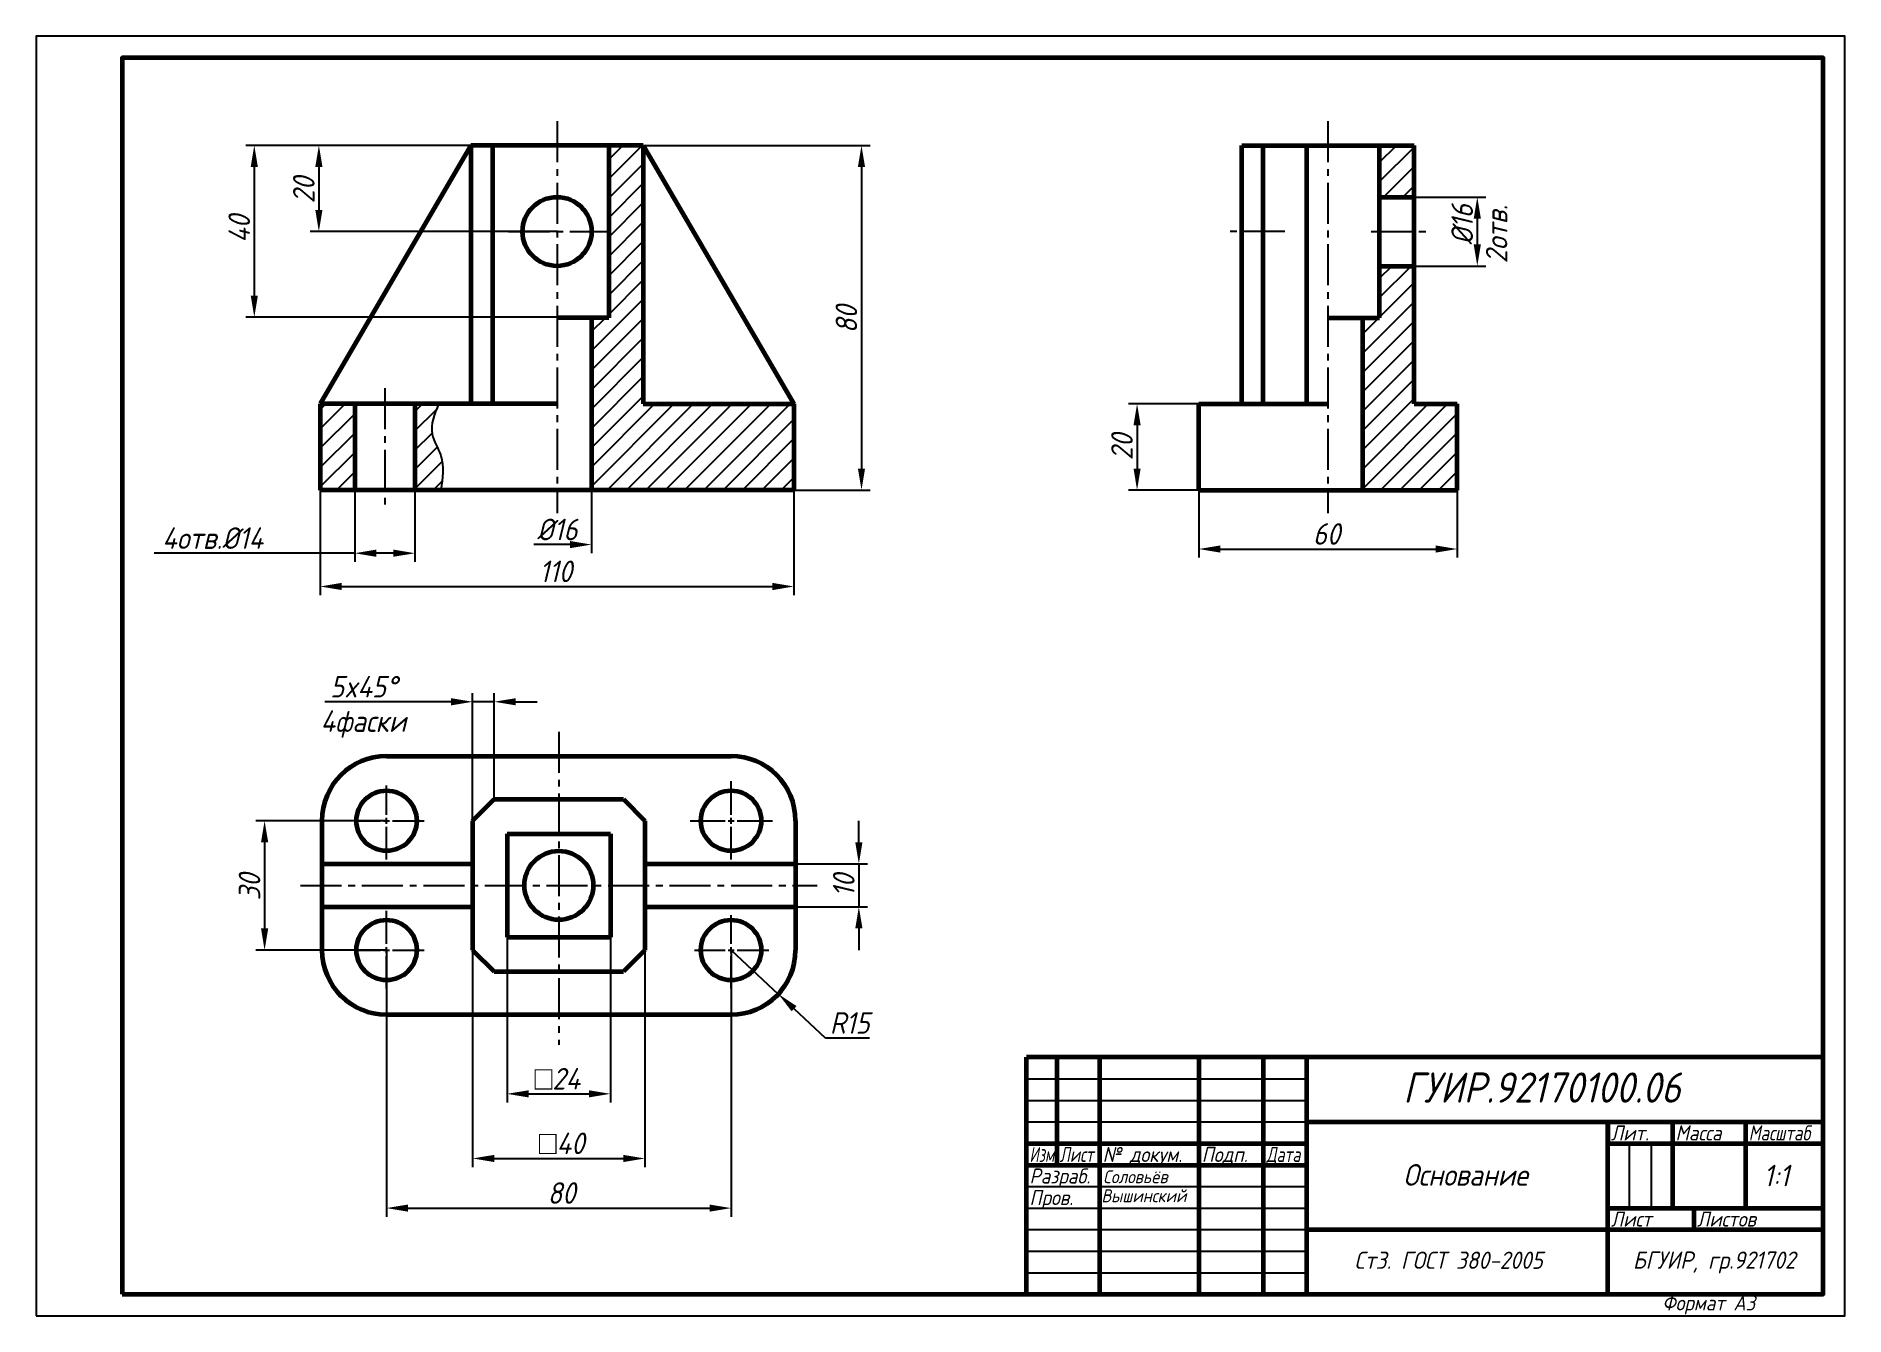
# Model space of a CAD drawing. Header units: millimetres. Extents: x 0 to 420, y 0 to 297.
import ezdxf

# ---------------------------------------------------------------- set-up
doc = ezdxf.new("R2010")
doc.units = ezdxf.units.MM
doc.header["$LTSCALE"] = 0.5
doc.linetypes.add('осевая2', pattern=[28.575, 19.05, -3.175, 3.175, -3.175])
doc.layers.get('0').update_dxf_attribs({"lineweight": 60})
doc.layers.get('Defpoints').update_dxf_attribs({"color": 5})
doc.layers.add('1-оси', color=1, linetype='осевая2')
doc.layers.add('3-размеры', color=6, linetype='Continuous')
doc.layers.add('2-штриховка', color=7, linetype='Continuous', true_color=0x00c7c7)
doc.layers.add('4-текст', color=7, linetype='Continuous', true_color=0x00ad00)
doc.styles.get("Standard").update_dxf_attribs({"font": 'isocpeui.ttf', "width": 0.9})
doc.dimstyles.new('Standart', dxfattribs={"dimtxt": 5, "dimasz": 5, "dimexe": 2, "dimexo": 0, "dimgap": 1, "dimtad": 1, "dimtoh": 1, "dimdec": 0, "dimtxsty": 'Standard', "dimcen": 2.5, "dimadec": 0, "dimazin": 0, "dimtfac": 1, "dimtdec": 0, "dimtmove": 0, "dimatfit": 3, "dimldrblk": 'DOTSMALL', "dimfxl": 1, "dimarcsym": 0})

# ---------------------------------------------------------------- blocks, each defined once
blk = doc.blocks.new('*U2')
at = {"layer": '1-оси', "color": 0, "transparency": 16777216}
for p, q in [((0, 1.4), (0, 8.22)), ((-7.12, 0), (-1.4, 0)), ((1.4, 0), (8.76, 0)), ((0, -9.02), (0, -1.4))]:
    blk.add_line(p, q, dxfattribs=at)
at = {"layer": '1-оси', "color": 0, "linetype": 'Continuous', "transparency": 16777216}
for p, q in [((-0.7, 0), (0.7, 0)), ((0, -0.7), (0, 0.7))]:
    blk.add_line(p, q, dxfattribs=at)
blk = doc.blocks.new('*U3')
at = {"layer": '1-оси', "color": 0, "transparency": 16777216}
for p, q in [((0, 1.4), (0, 9.1)), ((-7.12, 0), (-1.4, 0)), ((1.4, 0), (8.76, 0)), ((0, -8.9), (0, -1.4))]:
    blk.add_line(p, q, dxfattribs=at)
at = {"layer": '1-оси', "color": 0, "linetype": 'Continuous', "transparency": 16777216}
for p, q in [((-0.7, 0), (0.7, 0)), ((0, -0.7), (0, 0.7))]:
    blk.add_line(p, q, dxfattribs=at)
blk = doc.blocks.new('*U4')
at = {"layer": '1-оси', "color": 0, "transparency": 16777216}
for p, q in [((0, 1.4), (0, 9.22)), ((-9.48, 0), (-1.4, 0)), ((1.4, 0), (9.64, 0)), ((0, -9.02), (0, -1.4))]:
    blk.add_line(p, q, dxfattribs=at)
at = {"layer": '1-оси', "color": 0, "linetype": 'Continuous', "transparency": 16777216}
for p, q in [((-0.7, 0), (0.7, 0)), ((0, -0.7), (0, 0.7))]:
    blk.add_line(p, q, dxfattribs=at)
blk = doc.blocks.new('*U5')
at = {"layer": '1-оси', "color": 0, "transparency": 16777216}
for p, q in [((0, 1.4), (0, 8.1)), ((-8.48, 0), (-1.4, 0)), ((1.4, 0), (8.76, 0)), ((0, -8.9), (0, -1.4))]:
    blk.add_line(p, q, dxfattribs=at)
at = {"layer": '1-оси', "color": 0, "linetype": 'Continuous', "transparency": 16777216}
for p, q in [((-0.7, 0), (0.7, 0)), ((0, -0.7), (0, 0.7))]:
    blk.add_line(p, q, dxfattribs=at)
blk = doc.blocks.new('*D6')
at = {"layer": '3-размеры', "color": 0, "lineweight": -2, "transparency": 16777216}
for p, q in [((140.96, 271.66), (193.65, 271.66)), ((191.65, 266.66), (191.65, 196.66)), ((175.96, 191.66), (193.65, 191.66))]:
    blk.add_line(p, q, dxfattribs=at)
at = {"layer": '3-размеры', "color": 0, "transparency": 16777216}
for points in [[(190.82, 266.66), (192.48, 266.66), (191.65, 271.66)], [(190.82, 196.66), (192.48, 196.66), (191.65, 191.66)]]:
    blk.add_solid(points, dxfattribs=at)
at = {"layer": 'Defpoints', "color": 0, "transparency": 16777216}
for p in [(140.96, 271.66), (175.96, 191.66), (191.65, 191.66)]:
    blk.add_point(p, dxfattribs=at)
at = {"layer": '3-размеры', "color": 0, "transparency": 16777216, "insert": (188.15, 231.28), "char_height": 5, "attachment_point": 5, "rotation": 90}
blk.add_mtext('80', dxfattribs=at)
blk = doc.blocks.new('_DotSmall')
at = {"color": 0, "linetype": 'ByBlock', "const_width": 0.5}
blk.add_lwpolyline([(-0.0625, 0, 1), (0.0625, 0, 1)], format="xyb", close=True, dxfattribs=at)
blk = doc.blocks.new('*D7')
at = {"layer": '3-размеры', "color": 0, "lineweight": -2, "transparency": 16777216}
for p, q in [((269.96, 211.66), (253.65, 211.66)), ((255.65, 206.66), (255.65, 196.66)), ((269.96, 191.66), (253.65, 191.66))]:
    blk.add_line(p, q, dxfattribs=at)
at = {"layer": '3-размеры', "color": 0, "transparency": 16777216}
for points in [[(254.82, 206.66), (256.48, 206.66), (255.65, 211.66)], [(254.82, 196.66), (256.48, 196.66), (255.65, 191.66)]]:
    blk.add_solid(points, dxfattribs=at)
at = {"layer": 'Defpoints', "color": 0, "transparency": 16777216}
for p in [(269.96, 211.66), (255.65, 191.66), (269.96, 191.66)]:
    blk.add_point(p, dxfattribs=at)
at = {"layer": '3-размеры', "color": 0, "transparency": 16777216, "insert": (252.15, 201.66), "char_height": 5, "attachment_point": 5, "rotation": 90}
blk.add_mtext('20', dxfattribs=at)
blk = doc.blocks.new('*D8')
at = {"layer": '3-размеры', "color": 0, "lineweight": -2, "transparency": 16777216}
for p, q in [((319.96, 259.66), (336.65, 259.66)), ((334.65, 254.66), (334.65, 248.66)), ((319.96, 243.66), (336.65, 243.66))]:
    blk.add_line(p, q, dxfattribs=at)
at = {"layer": '3-размеры', "color": 0, "transparency": 16777216}
for points in [[(333.82, 254.66), (335.48, 254.66), (334.65, 259.66)], [(333.82, 248.66), (335.48, 248.66), (334.65, 243.66)]]:
    blk.add_solid(points, dxfattribs=at)
at = {"layer": 'Defpoints', "color": 0, "transparency": 16777216}
for p in [(319.96, 259.66), (319.96, 243.66), (334.65, 243.66)]:
    blk.add_point(p, dxfattribs=at)
at = {"layer": '3-размеры', "color": 0, "transparency": 16777216, "insert": (331.15, 253.28), "char_height": 5, "attachment_point": 5, "rotation": 90}
blk.add_mtext('%%C16', dxfattribs=at)
blk = doc.blocks.new('*D9')
at = {"layer": '3-размеры', "color": 0, "lineweight": -2, "transparency": 16777216}
for p, q in [((65.96, 191.66), (65.96, 167.28)), ((175.96, 191.66), (175.96, 167.28)), ((70.96, 169.28), (170.96, 169.28))]:
    blk.add_line(p, q, dxfattribs=at)
at = {"layer": '3-размеры', "color": 0, "transparency": 16777216}
for points in [[(70.96, 170.11), (70.96, 168.44), (65.96, 169.28)], [(170.96, 170.11), (170.96, 168.44), (175.96, 169.28)]]:
    blk.add_solid(points, dxfattribs=at)
at = {"layer": 'Defpoints', "color": 0, "transparency": 16777216}
for p in [(65.96, 191.66), (175.96, 191.66), (175.96, 169.28)]:
    blk.add_point(p, dxfattribs=at)
at = {"layer": '3-размеры', "color": 0, "transparency": 16777216, "insert": (120.65, 172.78), "char_height": 5, "attachment_point": 5}
blk.add_mtext('110', dxfattribs=at)
blk = doc.blocks.new('*D10')
at = {"layer": '3-размеры', "color": 0, "lineweight": -2, "transparency": 16777216}
for p, q in [((109.36, 87.9), (109.36, 49.52)), ((133.36, 87.9), (133.36, 49.52)), ((114.36, 51.52), (128.36, 51.52))]:
    blk.add_line(p, q, dxfattribs=at)
at = {"layer": '3-размеры', "color": 0, "transparency": 16777216}
for points in [[(114.36, 52.35), (114.36, 50.69), (109.36, 51.52)], [(128.36, 52.35), (128.36, 50.69), (133.36, 51.52)]]:
    blk.add_solid(points, dxfattribs=at)
at = {"layer": 'Defpoints', "color": 0, "transparency": 16777216}
for p in [(109.36, 87.9), (133.36, 87.9), (133.36, 51.52)]:
    blk.add_point(p, dxfattribs=at)
at = {"layer": '3-размеры', "color": 0, "transparency": 16777216, "insert": (121.04, 55.23), "char_height": 5, "attachment_point": 5}
blk.add_mtext('{\\fArial|b0|i1|c204|p34;\\H1.08333x;□}24', dxfattribs=at)
blk = doc.blocks.new('*D11')
at = {"layer": '3-размеры', "color": 0, "lineweight": -2, "transparency": 16777216}
for p, q in [((101.36, 84.9), (101.36, 34.52)), ((141.36, 84.9), (141.36, 34.52)), ((106.36, 36.52), (136.36, 36.52))]:
    blk.add_line(p, q, dxfattribs=at)
at = {"layer": '3-размеры', "color": 0, "transparency": 16777216}
for points in [[(106.36, 37.35), (106.36, 35.69), (101.36, 36.52)], [(136.36, 37.35), (136.36, 35.69), (141.36, 36.52)]]:
    blk.add_solid(points, dxfattribs=at)
at = {"layer": 'Defpoints', "color": 0, "transparency": 16777216}
for p in [(101.36, 84.9), (141.36, 84.9), (141.36, 36.52)]:
    blk.add_point(p, dxfattribs=at)
at = {"layer": '3-размеры', "color": 0, "transparency": 16777216, "insert": (122.04, 40.23), "char_height": 5, "attachment_point": 5}
blk.add_mtext('{\\fArial|b0|i1|c204|p34;\\H1.08333x;□}40', dxfattribs=at)
blk = doc.blocks.new('*D12')
at = {"layer": '3-размеры', "color": 0, "lineweight": -2, "transparency": 16777216}
for p, q in [((161.36, 84.9), (172.34, 74.69)), ((183.32, 64.47), (176, 71.28)), ((193.54, 64.47), (183.32, 64.47))]:
    blk.add_line(p, q, dxfattribs=at)
at = {"layer": '3-размеры', "color": 0, "transparency": 16777216}
blk.add_solid([(176.57, 71.89), (175.43, 70.67), (172.34, 74.69)], dxfattribs=at)
at = {"layer": 'Defpoints', "color": 0, "transparency": 16777216}
for p in [(161.36, 84.9), (172.34, 74.69)]:
    blk.add_point(p, dxfattribs=at)
at = {"layer": '3-размеры', "color": 0, "transparency": 16777216, "insert": (188.93, 67.97), "char_height": 5, "attachment_point": 5}
blk.add_mtext('R15', dxfattribs=at)
blk = doc.blocks.new('*D13')
at = {"layer": '3-размеры', "color": 0, "lineweight": -2, "transparency": 16777216}
for p, q in [((101.36, 114.9), (101.36, 144.52)), ((106.36, 119.9), (106.36, 144.52)), ((96.36, 142.52), (67.02, 142.52)), ((106.36, 142.52), (101.36, 142.52)), ((111.36, 142.52), (116.36, 142.52))]:
    blk.add_line(p, q, dxfattribs=at)
at = {"layer": '3-размеры', "color": 0, "transparency": 16777216}
for points in [[(96.36, 143.35), (96.36, 141.69), (101.36, 142.52)], [(111.36, 143.35), (111.36, 141.69), (106.36, 142.52)]]:
    blk.add_solid(points, dxfattribs=at)
at = {"layer": 'Defpoints', "color": 0, "transparency": 16777216}
for p in [(106.36, 142.52), (106.36, 119.9), (101.36, 114.9)]:
    blk.add_point(p, dxfattribs=at)
at = {"layer": '3-размеры', "color": 0, "transparency": 16777216, "insert": (76.04, 146.02), "char_height": 5, "attachment_point": 5}
blk.add_mtext('5x45%%D', dxfattribs=at)
blk = doc.blocks.new('*D14')
at = {"layer": '3-размеры', "color": 0, "lineweight": -2, "transparency": 16777216}
for p, q in [((81.36, 114.9), (51.04, 114.9)), ((53.04, 109.9), (53.04, 89.9)), ((81.36, 84.9), (51.04, 84.9))]:
    blk.add_line(p, q, dxfattribs=at)
at = {"layer": '3-размеры', "color": 0, "transparency": 16777216}
for points in [[(52.21, 109.9), (53.88, 109.9), (53.04, 114.9)], [(52.21, 89.9), (53.88, 89.9), (53.04, 84.9)]]:
    blk.add_solid(points, dxfattribs=at)
at = {"layer": 'Defpoints', "color": 0, "transparency": 16777216}
for p in [(81.36, 114.9), (53.04, 84.9), (81.36, 84.9)]:
    blk.add_point(p, dxfattribs=at)
at = {"layer": '3-размеры', "color": 0, "transparency": 16777216, "insert": (49.54, 99.52), "char_height": 5, "attachment_point": 5, "rotation": 90}
blk.add_mtext('30', dxfattribs=at)
blk = doc.blocks.new('*D15')
at = {"layer": '3-размеры', "color": 0, "lineweight": -2, "transparency": 16777216}
for p, q in [((191.04, 109.9), (191.04, 114.9)), ((176.36, 104.9), (193.04, 104.9)), ((191.04, 104.9), (191.04, 94.9)), ((176.36, 94.9), (193.04, 94.9)), ((191.04, 89.9), (191.04, 84.9))]:
    blk.add_line(p, q, dxfattribs=at)
at = {"layer": '3-размеры', "color": 0, "transparency": 16777216}
for points in [[(190.21, 109.9), (191.88, 109.9), (191.04, 104.9)], [(190.21, 89.9), (191.88, 89.9), (191.04, 94.9)]]:
    blk.add_solid(points, dxfattribs=at)
at = {"layer": 'Defpoints', "color": 0, "transparency": 16777216}
for p in [(176.36, 104.9), (176.36, 94.9), (191.04, 94.9)]:
    blk.add_point(p, dxfattribs=at)
at = {"layer": '3-размеры', "color": 0, "transparency": 16777216, "insert": (187.54, 99.9), "char_height": 5, "attachment_point": 5, "rotation": 90}
blk.add_mtext('10', dxfattribs=at)
blk = doc.blocks.new('*D16')
at = {"layer": '3-размеры', "color": 0, "lineweight": -2, "transparency": 16777216}
for p, q in [((269.96, 191.66), (269.96, 175.97)), ((329.96, 191.66), (329.96, 175.97)), ((274.96, 177.97), (324.96, 177.97))]:
    blk.add_line(p, q, dxfattribs=at)
at = {"layer": '3-размеры', "color": 0, "transparency": 16777216}
for points in [[(274.96, 178.8), (274.96, 177.14), (269.96, 177.97)], [(324.96, 178.8), (324.96, 177.14), (329.96, 177.97)]]:
    blk.add_solid(points, dxfattribs=at)
at = {"layer": 'Defpoints', "color": 0, "transparency": 16777216}
for p in [(269.96, 191.66), (329.96, 191.66), (329.96, 177.97)]:
    blk.add_point(p, dxfattribs=at)
at = {"layer": '3-размеры', "color": 0, "transparency": 16777216, "insert": (299.65, 181.47), "char_height": 5, "attachment_point": 5}
blk.add_mtext('60', dxfattribs=at)
blk = doc.blocks.new('*D17')
at = {"layer": '3-размеры', "color": 0, "lineweight": -2, "transparency": 16777216}
for p, q in [((100.96, 271.66), (48.65, 271.66)), ((50.65, 266.66), (50.65, 236.78)), ((120.96, 231.78), (48.65, 231.78))]:
    blk.add_line(p, q, dxfattribs=at)
at = {"layer": '3-размеры', "color": 0, "transparency": 16777216}
for points in [[(49.82, 266.66), (51.48, 266.66), (50.65, 271.66)], [(49.82, 236.78), (51.48, 236.78), (50.65, 231.78)]]:
    blk.add_solid(points, dxfattribs=at)
at = {"layer": 'Defpoints', "color": 0, "transparency": 16777216}
for p in [(100.96, 271.66), (50.65, 231.78), (120.96, 231.78)]:
    blk.add_point(p, dxfattribs=at)
at = {"layer": '3-размеры', "color": 0, "transparency": 16777216, "insert": (47.15, 252.28), "char_height": 5, "attachment_point": 5, "rotation": 90}
blk.add_mtext('40', dxfattribs=at)
blk = doc.blocks.new('*D18')
at = {"layer": '3-размеры', "color": 0, "lineweight": -2, "transparency": 16777216}
for p, q in [((100.96, 271.66), (63.65, 271.66)), ((65.65, 266.66), (65.65, 256.66)), ((120.96, 251.66), (63.65, 251.66))]:
    blk.add_line(p, q, dxfattribs=at)
at = {"layer": '3-размеры', "color": 0, "transparency": 16777216}
for points in [[(64.82, 266.66), (66.48, 266.66), (65.65, 271.66)], [(64.82, 256.66), (66.48, 256.66), (65.65, 251.66)]]:
    blk.add_solid(points, dxfattribs=at)
at = {"layer": 'Defpoints', "color": 0, "transparency": 16777216}
for p in [(100.96, 271.66), (65.65, 251.66), (120.96, 251.66)]:
    blk.add_point(p, dxfattribs=at)
at = {"layer": '3-размеры', "color": 0, "transparency": 16777216, "insert": (62.15, 261.28), "char_height": 5, "attachment_point": 5, "rotation": 90}
blk.add_mtext('20', dxfattribs=at)
blk = doc.blocks.new('*D19')
at = {"layer": '3-размеры', "color": 0, "lineweight": -2, "transparency": 16777216}
for p, q in [((128.96, 191.66), (128.96, 177)), ((123.96, 179), (115.57, 179))]:
    blk.add_line(p, q, dxfattribs=at)
at = {"layer": '3-размеры', "color": 0, "transparency": 16777216}
blk.add_solid([(123.96, 179.83), (123.96, 178.17), (128.96, 179)], dxfattribs=at)
at = {"layer": 'Defpoints', "color": 0, "transparency": 16777216}
for p in [(112.96, 191.66), (128.96, 191.66), (128.96, 179)]:
    blk.add_point(p, dxfattribs=at)
at = {"layer": '3-размеры', "color": 0, "transparency": 16777216, "insert": (121, 182.5), "char_height": 5, "attachment_point": 5}
blk.add_mtext('%%C16', dxfattribs=at)
blk = doc.blocks.new('*D20')
at = {"layer": '3-размеры', "color": 0, "lineweight": -2, "transparency": 16777216}
for p, q in [((81.36, 84.9), (81.36, 23)), ((161.36, 84.9), (161.36, 23)), ((86.36, 25), (156.36, 25))]:
    blk.add_line(p, q, dxfattribs=at)
at = {"layer": '3-размеры', "color": 0, "transparency": 16777216}
for points in [[(86.36, 25.83), (86.36, 24.17), (81.36, 25)], [(156.36, 25.83), (156.36, 24.17), (161.36, 25)]]:
    blk.add_solid(points, dxfattribs=at)
at = {"layer": 'Defpoints', "color": 0, "transparency": 16777216}
for p in [(81.36, 84.9), (161.36, 84.9), (161.36, 25)]:
    blk.add_point(p, dxfattribs=at)
at = {"layer": '3-размеры', "color": 0, "transparency": 16777216, "insert": (122, 28.5), "char_height": 5, "attachment_point": 5}
blk.add_mtext('80', dxfattribs=at)
blk = doc.blocks.new('*D21')
at = {"layer": '3-размеры', "color": 0, "lineweight": -2, "transparency": 16777216}
for p, q in [((73.96, 191.66), (73.96, 175)), ((87.96, 191.66), (87.96, 175)), ((73.96, 177), (27.38, 177)), ((82.96, 177), (78.96, 177))]:
    blk.add_line(p, q, dxfattribs=at)
at = {"layer": '3-размеры', "color": 0, "transparency": 16777216}
for points in [[(78.96, 177.83), (78.96, 176.17), (73.96, 177)], [(82.96, 177.83), (82.96, 176.17), (87.96, 177)]]:
    blk.add_solid(points, dxfattribs=at)
at = {"layer": 'Defpoints', "color": 0, "transparency": 16777216}
for p in [(73.96, 191.66), (87.96, 191.66), (87.96, 177)]:
    blk.add_point(p, dxfattribs=at)
at = {"layer": '3-размеры', "color": 0, "transparency": 16777216, "insert": (41, 180.5), "char_height": 5, "attachment_point": 5}
blk.add_mtext('4отв.%%C14', dxfattribs=at)

msp = doc.modelspace()

# ---------------------------------------------------------------- hatches: boundary and pattern name
at = {"layer": '2-штриховка'}
h = msp.add_hatch(dxfattribs=at)
h.set_pattern_fill('ANSI31', color=256)
h.set_pattern_definition([(45, (0.6506, 28.277), (-2.245064, 2.245064), [])])
h.paths.add_polyline_path([(73.96, 211.66), (65.96, 211.66), (65.96, 191.66), (73.96, 191.66)])
edge = h.paths.add_edge_path()
edge.add_line((87.96, 191.66), (93.96, 191.66))
edge.add_spline(control_points=[(93.96, 191.66), (94.38, 194.4), (95.07, 198.97), (90.8, 205.11), (92.5, 209.28), (93.46, 211.66)], knot_values=[0, 0, 0, 0, 8, 13.385165, 20.544075, 20.544075, 20.544075, 20.544075], degree=3, periodic=0)
edge.add_line((93.46, 211.66), (87.96, 211.66))
edge.add_line((87.96, 211.66), (87.96, 191.66))
h.paths.add_polyline_path([(140.96, 271.66), (132.96, 271.66), (132.96, 231.66), (128.96, 231.66), (128.96, 191.66), (175.96, 191.66), (175.96, 211.66), (140.96, 211.66)])
h.paths.add_polyline_path([(319.96, 243.66), (311.96, 243.66), (311.96, 231.66), (307.96, 231.66), (307.96, 191.66), (329.96, 191.66), (329.96, 211.66), (319.96, 211.66)])
h.paths.add_polyline_path([(319.96, 271.66), (311.96, 271.66), (311.96, 259.66), (319.96, 259.66)])

# ---------------------------------------------------------------- linework, layer by layer
for p, q in [((100.96, 271.66), (65.96, 211.66)), ((140.96, 271.66), (100.96, 271.66)), ((100.96, 271.66), (100.96, 211.66)), ((105.96, 271.66), (105.96, 211.66)), ((132.96, 271.66), (132.96, 231.66)), ((140.96, 271.66), (140.96, 211.66)), ((140.96, 271.66), (175.96, 211.66)), ((279.96, 271.66), (319.96, 271.66)), ((279.96, 211.66), (279.96, 271.66)), ((284.96, 211.66), (284.96, 271.66)), ((294.96, 271.66), (294.96, 211.66)), ((311.96, 231.66), (311.96, 271.66)), ((319.96, 211.66), (319.96, 271.66)), ((311.96, 259.66), (319.96, 259.66)), ((311.96, 243.66), (319.96, 243.66)), ((132.96, 231.66), (120.96, 231.66)), ((128.96, 231.66), (128.96, 191.66)), ((299.96, 231.66), (311.96, 231.66)), ((307.96, 231.66), (307.96, 191.66)), ((65.96, 211.66), (65.96, 191.66)), ((120.96, 211.66), (65.96, 211.66)), ((73.96, 211.66), (73.96, 191.66)), ((87.96, 211.66), (87.96, 191.66)), ((140.96, 211.66), (175.96, 211.66)), ((175.96, 211.66), (175.96, 191.66)), ((269.96, 191.66), (269.96, 211.66)), ((269.96, 211.66), (299.96, 211.66)), ((319.96, 211.66), (329.96, 211.66)), ((329.96, 191.66), (329.96, 211.66)), ((175.96, 191.66), (65.96, 191.66)), ((269.96, 191.66), (329.96, 191.66)), ((81.36, 129.9), (161.36, 129.9)), ((101.36, 114.9), (106.36, 119.9)), ((106.36, 119.9), (136.36, 119.9)), ((136.36, 119.9), (141.36, 114.9)), ((66.36, 114.9), (66.36, 84.9)), ((101.36, 114.9), (101.36, 84.9)), ((141.36, 114.9), (141.36, 84.9)), ((176.36, 114.9), (176.36, 84.9)), ((109.36, 111.9), (133.36, 111.9)), ((109.36, 111.9), (109.36, 87.9)), ((133.36, 111.9), (133.36, 87.9)), ((66.36, 104.9), (101.36, 104.9)), ((141.36, 104.9), (176.36, 104.9)), ((66.36, 94.9), (101.36, 94.9)), ((141.36, 94.9), (176.36, 94.9)), ((101.36, 84.9), (106.36, 79.9)), ((109.36, 87.9), (133.36, 87.9)), ((141.36, 84.9), (136.36, 79.9)), ((106.36, 79.9), (136.36, 79.9)), ((81.36, 69.9), (161.36, 69.9)), ((365, 45), (365, 40))]:
    msp.add_line(p, q)
at = {"lineweight": 60}
for p, q in [((415, 60), (230, 60)), ((230, 5), (230, 60)), ((237, 60), (237, 35)), ((247, 5), (247, 60)), ((270, 60), (270, 5)), ((285, 5), (285, 60)), ((295, 60), (295, 5)), ((295, 45), (415, 45)), ((365, 5), (365, 45)), ((380, 45), (380, 25)), ((397, 25), (397, 45)), ((230, 40), (295, 40)), ((365, 40), (415, 40)), ((230, 35), (295, 35)), ((365, 25), (415, 25)), ((385, 20), (385, 25)), ((295, 20), (415, 20))]:
    msp.add_line(p, q, dxfattribs=at)
at = {"lineweight": -3}
for p, q in [((230, 55), (295, 55)), ((230, 50), (295, 50)), ((230, 45), (295, 45)), ((370, 25), (370, 40)), ((375, 40), (375, 25)), ((230, 30), (295, 30)), ((230, 25), (295, 25)), ((230, 20), (295, 20)), ((230, 15), (295, 15)), ((230, 10), (295, 10))]:
    msp.add_line(p, q, dxfattribs=at)
at = {"lineweight": 60}
msp.add_lwpolyline([(20, 5), (415, 5), (415, 292), (20, 292)], close=True, dxfattribs=at)
for centre, radius in [((120.96, 251.66), 8), ((81.36, 114.9), 7), ((161.36, 114.9), 7), ((121.36, 99.9), 8), ((81.36, 84.9), 7), ((161.36, 84.9), 7)]:
    msp.add_circle(centre, radius)
for centre, start, end in [((81.36, 114.9), 90, 180), ((161.36, 114.9), 0, 90), ((81.36, 84.9), 180, 270), ((161.36, 84.9), 270, 0)]:
    msp.add_arc(centre, 15, start, end)
at = {"layer": '1-оси'}
for p, q in [((120.96, 277.28), (120.96, 186.28)), ((299.96, 277.28), (299.96, 186.28)), ((109.65, 251.66), (132.96, 251.66)), ((289.93, 251.66), (276.93, 251.66)), ((310, 251.66), (323, 251.66)), ((80.96, 215.28), (80.96, 187.28)), ((121.36, 135.52), (121.36, 62.9)), ((61.36, 99.9), (181.36, 99.9))]:
    msp.add_line(p, q, dxfattribs=at)
at = {"layer": '2-штриховка'}
msp.add_spline([(93.46, 211.66), (91.96, 204.66), (93.96, 199.66), (93.96, 191.66)], degree=3, dxfattribs=at)
at = {"layer": 'Defpoints'}
msp.add_lwpolyline([(0, 0), (420, 0), (420, 297), (0, 297)], close=True, dxfattribs=at)

# ---------------------------------------------------------------- block references
at = {"layer": '1-оси'}
for name, p in [('*U2', (81.36, 114.9)), ('*U4', (161.36, 114.9)), ('*U3', (81.36, 84.9)), ('*U5', (161.36, 84.9))]:
    msp.add_blockref(name, p, dxfattribs=at)

# ---------------------------------------------------------------- texts
at = {"lineweight": -3, "width": 0.9}
msp.add_text('Формат А3', height=3.5, dxfattribs=at).set_placement((377.6, 1.25))
at = {"layer": '3-размеры', "width": 0.9}
msp.add_text('2отв.', height=5, rotation=90, dxfattribs=at).set_placement((341.65, 244.28))
msp.add_text('4фаски', height=5, dxfattribs=at).set_placement((66.04, 135.52))
at = {"layer": '4-текст', "lineweight": 100, "width": 0.9}
for s, height, p in [('ГУИР.92170100.06', 7, (317.45, 49.48)), ('Основание', 5, (317.48, 30.2)), ('1:1', 5, (401.13, 30.06)), ('Вышинский', 3, (247.37, 26.36)), ('Ст3. ГОСТ 380-2005', 4, (306.12, 10.9)), ('БГУИР, гр.921702', 4, (370.79, 10.93))]:
    msp.add_text(s, height=height, dxfattribs=at).set_placement(p)
at = {"layer": '4-текст', "lineweight": -3}
for s, width, p in [('Лит.', 0.9, (365.67, 40.7)), ('Масса', 0.9, (380.67, 40.7)), ('Масштаб', 0.8, (397.67, 40.7)), ('Изм.', 0.7, (230.67, 35.7)), ('Лист', 0.75, (237.67, 35.7)), ('№ докум.', 0.9, (247.67, 35.7)), ('Подп.', 0.9, (270.67, 35.7)), ('Дата', 0.75, (285.67, 35.7)), ('Разраб.', 0.9, (230.67, 30.7)), ('Пров.', 0.9, (230.67, 25.7)), ('Лист', 0.9, (365.67, 20.7)), ('Листов', 0.9, (385.67, 20.7))]:
    msp.add_text(s, height=3.5, dxfattribs=dict(at, width=width)).set_placement(p)
at = {"layer": '4-текст', "width": 0.9}
msp.add_text('Соловьёв', height=3, dxfattribs=at).set_placement((247.78, 30.78))

# ---------------------------------------------------------------- dimensions: what is measured, and where the dimension line sits
at = {"layer": '3-размеры'}
for base, p1, p2, picture, middle in [((50.65, 231.78), (100.96, 271.66), (120.96, 231.78), '*D17', (50.65, 252.28)), ((65.65, 251.66), (100.96, 271.66), (120.96, 251.66), '*D18', (65.65, 261.28)), ((191.65, 191.66), (140.96, 271.66), (175.96, 191.66), '*D6', (191.65, 231.28)), ((53.04, 84.9), (81.36, 114.9), (81.36, 84.9), '*D14', (53.04, 99.52)), ((191.04, 94.9), (176.36, 104.9), (176.36, 94.9), '*D15', (191.04, 99.9))]:
    dim = msp.add_linear_dim(base=base, p1=p1, p2=p2, angle=90, dimstyle='Standart', dxfattribs=at)
    dim.commit()
    dim.dimension.update_dxf_attribs({"geometry": picture, "text_midpoint": middle, "dimtype": 160})
dim = msp.add_linear_dim(base=(334.65, 243.66), p1=(319.96, 259.66), p2=(319.96, 243.66), angle=90, text='%%C<>', dimstyle='Standart', override={"dimtxsty": 'Standard'}, dxfattribs=at)
dim.commit()
dim.dimension.update_dxf_attribs({"geometry": '*D8', "text_midpoint": (334.65, 253.28), "dimtype": 160})
dim = msp.add_linear_dim(base=(255.65, 191.66), p1=(269.96, 211.66), p2=(269.96, 191.66), angle=90, dimstyle='Standart', override={"dimtmove": 1}, dxfattribs=at)
dim.commit()
dim.dimension.update_dxf_attribs({"geometry": '*D7', "text_midpoint": (252.15, 201.66)})
for base, p1, p2, text, picture, middle in [((87.96, 177), (73.96, 191.66), (87.96, 191.66), '4отв.%%C<>', '*D21', (41, 177)), ((106.36, 142.52), (101.36, 114.9), (106.36, 119.9), '<>x45%%D', '*D13', (76.04, 142.52)), ((141.36, 36.52), (101.36, 84.9), (141.36, 84.9), '{\\fArial|b0|i1|c204|p34;\\H1.08333x;□}<>', '*D11', (122.04, 36.52)), ((133.36, 51.52), (109.36, 87.9), (133.36, 87.9), '{\\fArial|b0|i1|c204|p34;\\H1.08333x;□}<>', '*D10', (121.04, 51.52))]:
    dim = msp.add_linear_dim(base=base, p1=p1, p2=p2, text=text, dimstyle='Standart', dxfattribs=at)
    dim.commit()
    dim.dimension.update_dxf_attribs({"geometry": picture, "text_midpoint": middle, "dimtype": 160})
for base, p1, p2, picture, middle in [((175.96, 169.28), (65.96, 191.66), (175.96, 191.66), '*D9', (120.65, 169.28)), ((329.96, 177.97), (269.96, 191.66), (329.96, 191.66), '*D16', (299.65, 177.97)), ((161.36, 25), (81.36, 84.9), (161.36, 84.9), '*D20', (122, 25))]:
    dim = msp.add_linear_dim(base=base, p1=p1, p2=p2, dimstyle='Standart', dxfattribs=at)
    dim.commit()
    dim.dimension.update_dxf_attribs({"geometry": picture, "text_midpoint": middle, "dimtype": 160})
dim = msp.add_linear_dim(base=(128.96, 179), p1=(112.96, 191.66), p2=(128.96, 191.66), text='%%C<>', dimstyle='Standart', override={"dimse1": 1, "dimsd1": 1}, dxfattribs=at)
dim.commit()
dim.dimension.update_dxf_attribs({"geometry": '*D19', "text_midpoint": (121, 179), "dimtype": 160})
dim = msp.add_radius_dim(center=(161.36, 84.9), mpoint=(172.34, 74.69), dimstyle='Standart', dxfattribs=at)
dim.commit()
dim.dimension.update_dxf_attribs({"geometry": '*D12', "text_midpoint": (188.93, 67.97)})

doc.saveas('drawing.dxf')
